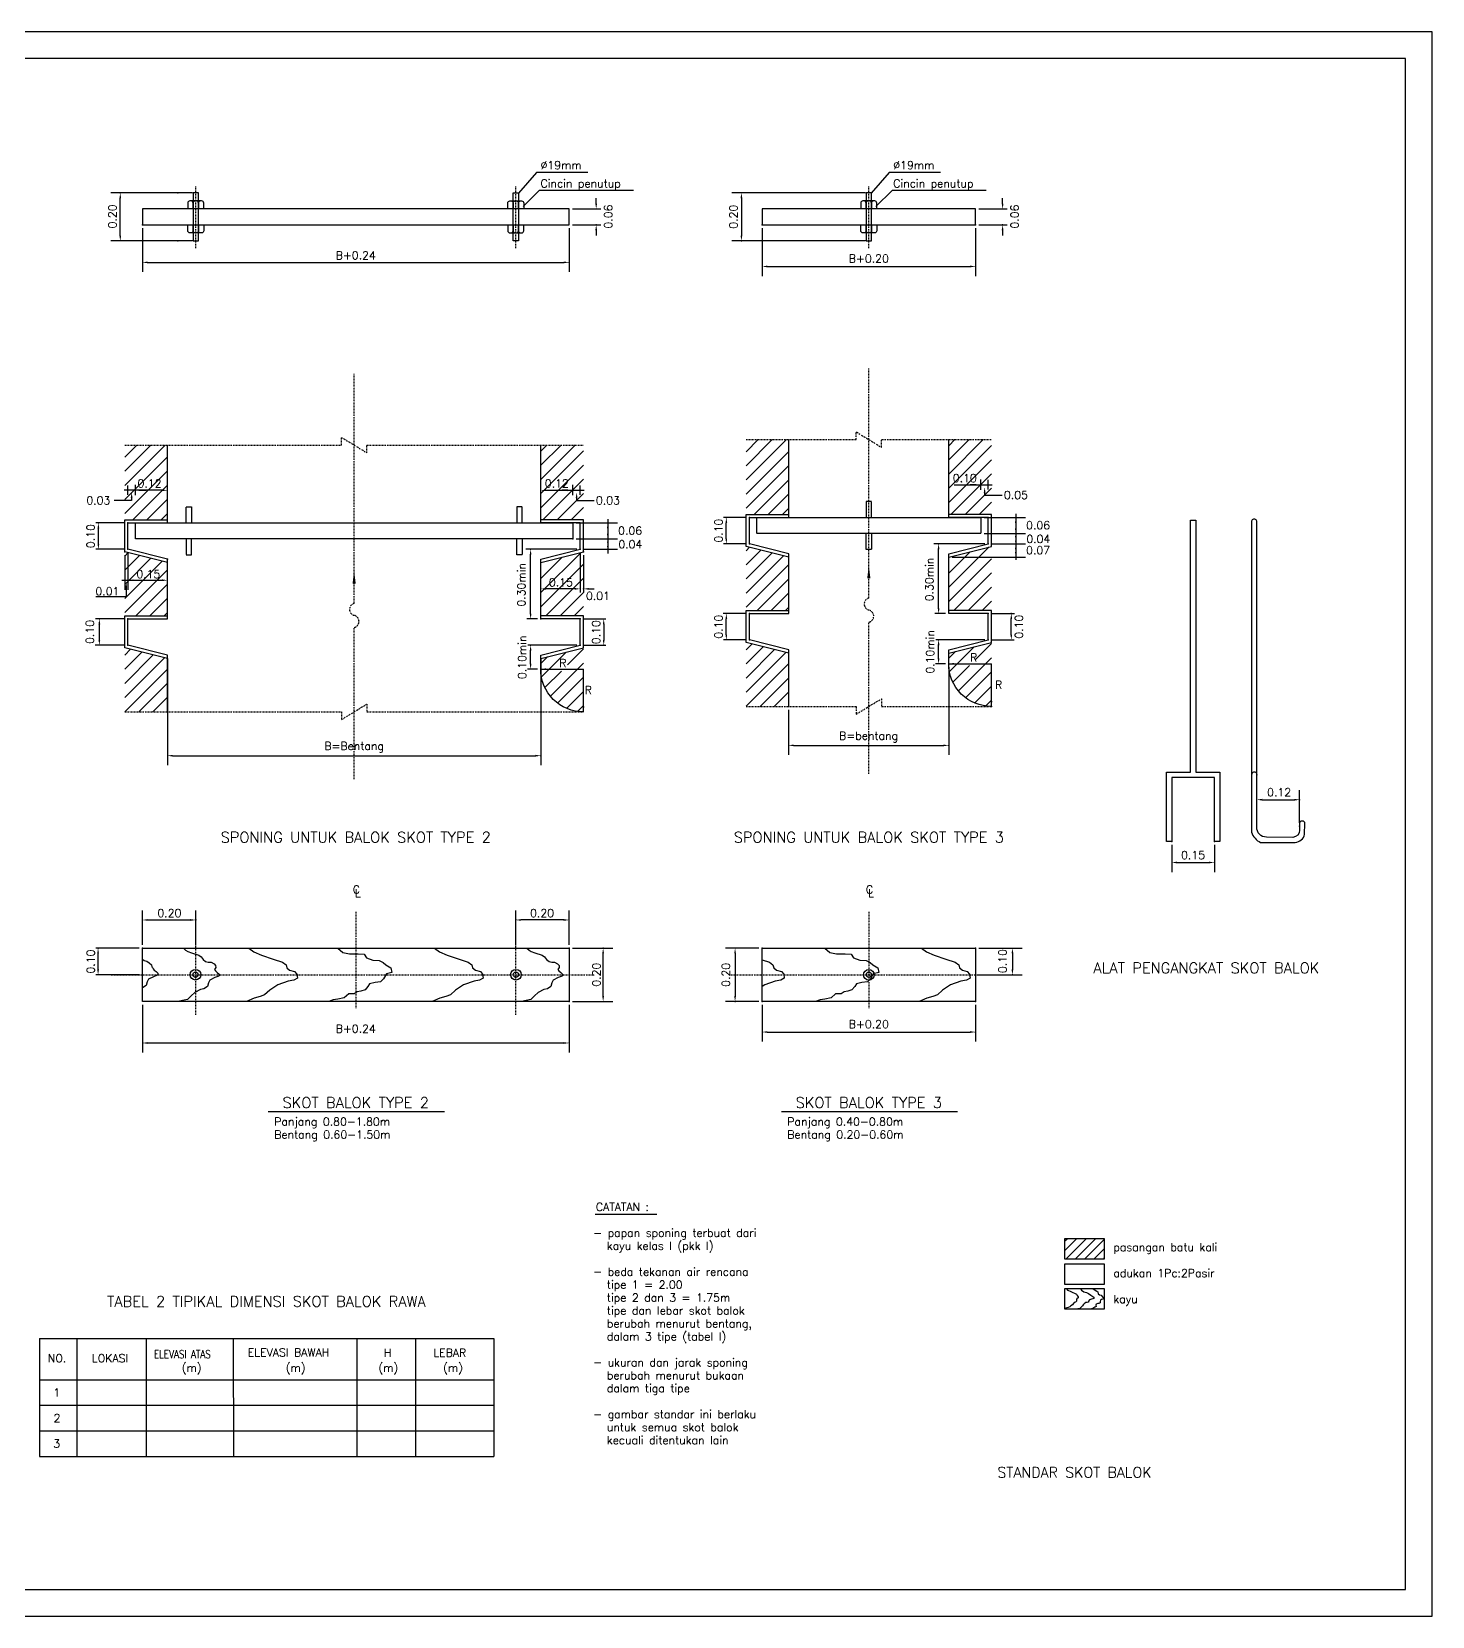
# Model space of a CAD drawing. Header units: metres. Extents: x -50 to 791, y -10 to 584.
# Drawn here: x 266 to 791, y -10 to 584 of the extents above; entities that cross this region are included whole.
import ezdxf
from ezdxf.enums import TextEntityAlignment as Align

# ---------------------------------------------------------------- set-up
doc = ezdxf.new("R2010")
doc.units = ezdxf.units.M
doc.header["$MEASUREMENT"] = 0
doc.linetypes.add('DASHDOT', pattern=[1, 0.5, -0.25, 0, -0.25])
doc.linetypes.add('HIDDEN', pattern=[0.375, 0.25, -0.125])
doc.layers.get('DEFPOINTS').update_dxf_attribs({"linetype": 'CONTINUOUS'})
for name, color, linetype in [('AS', 4, 'DASHDOT'), ('BALOK', 4, 'CONTINUOUS'), ('DIM', 2, 'CONTINUOUS'), ('HATCH', 1, 'CONTINUOUS'), ('KOP', 8, 'CONTINUOUS')]:
    doc.layers.add(name, color=color, linetype=linetype)
doc.styles.add('ROMAND', font='ROMAND.shx', dxfattribs={"height": 2})
doc.styles.add('ROMANS', font='ROMANS.shx', dxfattribs={"height": 1.5})
doc.styles.get("Standard").update_dxf_attribs({"font": 'Simplex.shx'})

msp = doc.modelspace()

# ---------------------------------------------------------------- linework, layer by layer
at = {"layer": 'AS'}
for p, q in [((327.31, 502.82), (327.31, 526.12)), ((447.31, 502.82), (447.31, 526.12)), ((579.7, 502.82), (579.7, 526.12)), ((387.31, 254.06), (387.31, 217.8)), ((579.7, 254.06), (579.7, 217.8)), ((327.31, 215.44), (327.31, 245.53)), ((447.31, 215.44), (447.31, 245.53)), ((295.56, 230.48), (476.6, 230.48)), ((527.95, 230.48), (628.99, 230.48))]:
    msp.add_line(p, q, dxfattribs=at)
for points in [[(579.7, 305.85), (579.7, 362.65, 0.799708), (579.7, 367.24, -0.788633), (579.7, 371.67), (579.7, 457.71)], [(386.71, 303.84), (386.71, 360.64, 0.799708), (386.71, 365.22, -0.788633), (386.71, 369.65), (386.71, 455.69)]]:
    msp.add_lwpolyline(points, format="xyb", dxfattribs=at)
for points in [[(533.7, 431.07), (574.97, 431.07), (574.97, 433.96), (584.43, 428.18), (584.43, 428.18), (584.43, 431.07), (625.7, 431.07)], [(300.71, 429.05), (381.98, 429.05), (381.98, 431.94), (391.44, 426.16), (391.44, 426.16), (391.44, 429.05), (472.71, 429.05)], [(533.7, 331.07), (574.97, 331.07), (574.97, 328.18), (574.97, 328.18), (584.43, 333.96), (584.43, 331.07), (625.7, 331.07)], [(300.71, 329.05), (381.98, 329.05), (381.98, 326.16), (381.98, 326.16), (391.44, 331.94), (391.44, 329.05), (472.71, 329.05)]]:
    msp.add_lwpolyline(points, dxfattribs=at)
at = {"layer": 'AS', "linetype": 'Continuous'}
for centre, radius in [((327.23, 230.52), 2), ((447.39, 230.52), 2), ((579.7, 230.48), 2), ((327.23, 230.52), 1), ((447.39, 230.52), 1), ((579.7, 230.48), 1)]:
    msp.add_circle(centre, radius, dxfattribs=at)
at = {"layer": 'AS', "linetype": 'ByBlock'}
for points in [[(387.31, 377.07), (386.11, 377.07), (386.71, 382.03)], [(580.3, 379.09), (579.1, 379.09), (579.7, 384.05)]]:
    msp.add_solid(points, dxfattribs=at)
at = {"layer": 'BALOK'}
for points in [[(328.31, 523.56), (326.31, 523.56), (326.31, 505.56), (328.31, 505.56), (328.31, 523.56)], [(446.31, 523.56), (448.31, 523.56), (448.31, 505.56), (446.31, 505.56), (446.31, 523.56)], [(580.7, 523.56), (578.7, 523.56), (578.7, 505.56), (580.7, 505.56), (580.7, 523.56)], [(316.71, 329.05), (316.71, 349.05), (300.71, 353.05), (300.71, 365.05), (316.71, 365.05), (316.71, 385.05), (300.71, 389.05), (300.71, 401.05), (316.71, 401.05), (316.71, 429.05)], [(549.7, 331.07), (549.7, 351.07), (533.7, 355.07), (533.7, 367.07), (549.7, 367.07), (549.7, 387.07), (533.7, 391.07), (533.7, 403.07), (549.7, 403.07), (549.7, 431.07)], [(316.71, 385.05), (316.71, 386.29), (301.91, 389.99), (301.91, 399.85), (316.71, 399.85), (316.71, 401.05)], [(456.71, 385.05), (456.71, 386.29), (471.51, 389.99), (471.51, 399.85), (456.71, 399.85), (456.71, 401.05)], [(549.7, 387.07), (549.7, 388.31), (534.9, 392.01), (534.9, 401.87), (549.7, 401.87), (549.7, 403.07)], [(609.7, 387.07), (609.7, 388.31), (624.5, 392.01), (624.5, 401.87), (609.7, 401.87), (609.7, 403.07)], [(691.3, 280.39), (691.3, 306.39), (700.3, 306.39), (700.3, 400.86), (702.3, 400.86), (702.3, 306.39), (711.3, 306.39), (711.3, 280.39), (709.3, 280.39), (709.3, 304.39), (693.3, 304.39), (693.3, 280.39), (691.3, 280.39)], [(316.71, 349.05), (316.71, 350.29), (301.91, 353.99), (301.91, 363.85), (316.71, 363.85), (316.71, 365.05)], [(456.71, 349.05), (456.71, 350.29), (471.51, 353.99), (471.51, 363.85), (456.71, 363.85), (456.71, 365.05)], [(549.7, 351.07), (549.7, 352.31), (534.9, 356.01), (534.9, 365.87), (549.7, 365.87), (549.7, 367.07)], [(609.7, 351.07), (609.7, 352.31), (624.5, 356.01), (624.5, 365.87), (609.7, 365.87), (609.7, 367.07)], [(307.31, 240.48), (467.31, 240.48), (467.31, 220.48), (307.31, 220.48), (307.31, 240.48)], [(539.7, 240.48), (619.7, 240.48), (619.7, 220.48), (539.7, 220.48), (539.7, 240.48)]]:
    msp.add_lwpolyline(points, dxfattribs=at)
for points in [[(307.31, 511.56), (467.31, 511.56), (467.31, 517.56), (307.31, 517.56)], [(539.7, 511.56), (619.7, 511.56), (619.7, 517.56), (539.7, 517.56)]]:
    msp.add_lwpolyline(points, close=True, dxfattribs=at)
for points in [[(330.31, 517.56), (330.31, 519.76, 0.414214), (329.51, 520.56), (325.11, 520.56, 0.414214), (324.31, 519.76), (324.31, 517.56)], [(326.31, 517.56), (326.31, 519.76, 0.414214), (325.51, 520.56), (325.11, 520.56, 0.414214), (324.31, 519.76), (324.31, 517.56)], [(328.31, 517.56), (328.31, 519.76, 0.414214), (327.51, 520.56), (327.11, 520.56, 0.414214), (326.31, 519.76), (326.31, 517.56)], [(330.31, 517.56), (330.31, 519.76, 0.414214), (329.51, 520.56), (329.11, 520.56, 0.414214), (328.31, 519.76), (328.31, 517.56)], [(444.31, 517.56), (444.31, 519.76, -0.414214), (445.11, 520.56), (445.51, 520.56, -0.414214), (446.31, 519.76), (446.31, 517.56)], [(444.31, 517.56), (444.31, 519.76, -0.414214), (445.11, 520.56), (449.51, 520.56, -0.414214), (450.31, 519.76), (450.31, 517.56)], [(446.31, 517.56), (446.31, 519.76, -0.414214), (447.11, 520.56), (447.51, 520.56, -0.414214), (448.31, 519.76), (448.31, 517.56)], [(448.31, 517.56), (448.31, 519.76, -0.414214), (449.11, 520.56), (449.51, 520.56, -0.414214), (450.31, 519.76), (450.31, 517.56)], [(582.7, 517.56), (582.7, 519.76, 0.414214), (581.9, 520.56), (577.5, 520.56, 0.414214), (576.7, 519.76), (576.7, 517.56)], [(578.7, 517.56), (578.7, 519.76, 0.414214), (577.9, 520.56), (577.5, 520.56, 0.414214), (576.7, 519.76), (576.7, 517.56)], [(580.7, 517.56), (580.7, 519.76, 0.414214), (579.9, 520.56), (579.5, 520.56, 0.414214), (578.7, 519.76), (578.7, 517.56)], [(582.7, 517.56), (582.7, 519.76, 0.414214), (581.9, 520.56), (581.5, 520.56, 0.414214), (580.7, 519.76), (580.7, 517.56)], [(326.31, 511.56), (326.31, 509.36, -0.414214), (325.51, 508.56), (325.11, 508.56, -0.414214), (324.31, 509.36), (324.31, 511.56)], [(330.31, 511.56), (330.31, 509.36, -0.414214), (329.51, 508.56), (325.11, 508.56, -0.414214), (324.31, 509.36), (324.31, 511.56)], [(328.31, 511.56), (328.31, 509.36, -0.414214), (327.51, 508.56), (327.11, 508.56, -0.414214), (326.31, 509.36), (326.31, 511.56)], [(330.31, 511.56), (330.31, 509.36, -0.414214), (329.51, 508.56), (329.11, 508.56, -0.414214), (328.31, 509.36), (328.31, 511.56)], [(444.31, 511.56), (444.31, 509.36, 0.414214), (445.11, 508.56), (445.51, 508.56, 0.414214), (446.31, 509.36), (446.31, 511.56)], [(444.31, 511.56), (444.31, 509.36, 0.414214), (445.11, 508.56), (449.51, 508.56, 0.414214), (450.31, 509.36), (450.31, 511.56)], [(446.31, 511.56), (446.31, 509.36, 0.414214), (447.11, 508.56), (447.51, 508.56, 0.414214), (448.31, 509.36), (448.31, 511.56)], [(448.31, 511.56), (448.31, 509.36, 0.414214), (449.11, 508.56), (449.51, 508.56, 0.414214), (450.31, 509.36), (450.31, 511.56)], [(582.7, 511.56), (582.7, 509.36, -0.414214), (581.9, 508.56), (577.5, 508.56, -0.414214), (576.7, 509.36), (576.7, 511.56)], [(578.7, 511.56), (578.7, 509.36, -0.414214), (577.9, 508.56), (577.5, 508.56, -0.414214), (576.7, 509.36), (576.7, 511.56)], [(580.7, 511.56), (580.7, 509.36, -0.414214), (579.9, 508.56), (579.5, 508.56, -0.414214), (578.7, 509.36), (578.7, 511.56)], [(582.7, 511.56), (582.7, 509.36, -0.414214), (581.9, 508.56), (581.5, 508.56, -0.414214), (580.7, 509.36), (580.7, 511.56)], [(472.71, 329.05, -0.418279), (456.71, 345.05), (456.71, 349.05), (472.71, 353.05), (472.71, 365.05), (456.71, 365.05), (456.71, 385.05), (472.71, 389.05), (472.71, 401.05), (456.71, 401.05), (456.71, 429.05)], [(625.7, 331.07, -0.418279), (609.7, 347.07), (609.7, 351.07), (625.7, 355.07), (625.7, 367.07), (609.7, 367.07), (609.7, 387.07), (625.7, 391.07), (625.7, 403.07), (609.7, 403.07), (609.7, 431.07)], [(723.19, 400.18), (723.23, 283.91, 0.215731), (726.62, 280.08), (739.62, 280.1, 0.323319), (743.12, 283.1), (743.23, 287.28, 0.414214), (742.43, 288.08), (742.03, 288.08, 0.414214), (741.23, 287.28), (741.25, 284.73, -0.383046), (738.73, 281.96), (728.81, 282.08, -0.454897), (725.23, 285.86), (725.23, 400.22, 1.097709), (723.19, 400.18), (723.19, 400.18)]]:
    msp.add_lwpolyline(points, format="xyb", dxfattribs=at)
at = {"layer": 'BALOK', "linetype": 'HIDDEN'}
for points in [[(323.71, 399.85), (323.71, 405.85), (325.71, 405.85), (325.71, 399.85)], [(449.71, 399.85), (449.71, 405.85), (447.71, 405.85), (447.71, 399.85)], [(580.7, 401.87), (580.7, 407.87), (578.7, 407.87), (578.7, 401.87)], [(323.71, 393.85), (323.71, 387.85), (325.71, 387.85), (325.71, 393.85)], [(449.71, 393.85), (449.71, 387.85), (447.71, 387.85), (447.71, 393.85)], [(580.7, 395.87), (580.7, 389.87), (578.7, 389.87), (578.7, 395.87)]]:
    msp.add_lwpolyline(points, dxfattribs=at)
for points in [[(468.71, 399.85), (468.71, 399.85), (468.71, 393.85), (304.71, 393.85), (304.71, 393.85), (304.71, 399.85)], [(621.7, 401.87), (621.7, 401.87), (621.7, 395.87), (537.7, 395.87), (537.7, 395.87), (537.7, 401.87)]]:
    msp.add_lwpolyline(points, close=True, dxfattribs=at)
at = {"layer": 'BALOK'}
msp.add_arc((724.25, 305.41), 1.03, 344.55919, 194.24611, dxfattribs=at)
at = {"layer": 'DEFPOINTS', "color": 0, "linetype": 'ByBlock'}
for p in [(468.71, 399.85), (468.71, 399.85), (471.51, 399.85), (316.71, 350.29), (456.71, 350.29), (307.31, 220.48), (467.31, 220.48)]:
    msp.add_point(p, dxfattribs=at)
at = {"layer": 'DIM', "linetype": 'ByBlock'}
for p, q in [((326.06, 523.56), (295.42, 523.56)), ((578.45, 523.56), (528.33, 523.56)), ((299.02, 507.56), (299.02, 521.56)), ((468.56, 517.56), (479.18, 517.56)), ((477.48, 519.56), (477.48, 521.56)), ((531.93, 521.56), (531.93, 507.56)), ((620.95, 517.56), (631.57, 517.56)), ((629.87, 519.56), (629.87, 521.56)), ((468.56, 511.56), (479.18, 511.56)), ((620.95, 511.56), (631.57, 511.56)), ((326.06, 505.56), (295.42, 505.56)), ((307.31, 510.31), (307.31, 493.93)), ((467.31, 510.31), (467.31, 493.93)), ((477.48, 509.56), (477.48, 507.56)), ((578.45, 505.56), (528.33, 505.56)), ((539.7, 510.31), (539.7, 492.4)), ((619.7, 510.31), (619.7, 492.4)), ((629.87, 509.56), (629.87, 507.56)), ((309.31, 497.53), (465.31, 497.53)), ((541.7, 496), (617.7, 496)), ((621.7, 412.25), (621.7, 416.1)), ((624.5, 412.4), (624.5, 415.96)), ((314.71, 412.09), (300.51, 412.09)), ((301.91, 410.38), (301.91, 413.95)), ((304.71, 410.24), (304.71, 414.09)), ((306.71, 412.09), (308.71, 412.09)), ((458.71, 412.09), (472.91, 412.09)), ((466.71, 412.09), (464.71, 412.09)), ((468.71, 410.24), (468.71, 414.09)), ((471.51, 410.38), (471.51, 413.95)), ((611.7, 414.11), (625.9, 414.11)), ((619.7, 414.11), (617.7, 414.11)), ((300.66, 399.85), (289.84, 399.85)), ((469.96, 399.85), (485.43, 399.85)), ((481.83, 401.24), (481.83, 388.4)), ((533.65, 401.87), (525.21, 401.87)), ((526.27, 394.01), (526.27, 399.87)), ((622.95, 401.87), (638.41, 401.87)), ((634.81, 403.26), (634.81, 385.97)), ((290.81, 391.99), (290.81, 397.85)), ((469.96, 393.85), (485.43, 393.85)), ((469.96, 393.85), (485.43, 393.85)), ((622.95, 395.87), (638.41, 395.87)), ((622.95, 395.87), (638.41, 395.87)), ((300.66, 389.99), (289.84, 389.99)), ((300.71, 387.8), (300.71, 374.77)), ((301.91, 388.74), (301.91, 374.77)), ((470.26, 389.99), (451.1, 389.99)), ((452.88, 365.85), (452.88, 387.99)), ((471.51, 388.74), (471.51, 373.79)), ((472.71, 387.8), (472.71, 373.79)), ((472.76, 389.99), (485.43, 389.99)), ((533.65, 392.01), (525.21, 392.01)), ((623.25, 392.01), (604.09, 392.01)), ((605.87, 367.87), (605.87, 390.01)), ((610.95, 387.07), (638.41, 387.07)), ((625.75, 392.01), (638.41, 392.01)), ((299.64, 378.37), (314.71, 378.37)), ((469.51, 375.14), (458.71, 375.14)), ((469.51, 375.14), (467.51, 375.14)), ((474.71, 375.14), (476.71, 375.14)), ((300.66, 363.85), (289.79, 363.85)), ((455.46, 363.85), (451.47, 363.85)), ((472.76, 363.85), (481.11, 363.85)), ((533.65, 365.87), (525.06, 365.87)), ((526.27, 358.01), (526.27, 363.87)), ((608.45, 365.87), (604.46, 365.87)), ((625.75, 365.87), (634.34, 365.87)), ((633.13, 358.01), (633.13, 363.87)), ((291.18, 355.99), (291.18, 361.85)), ((480.31, 361.85), (480.31, 355.99)), ((300.66, 353.99), (289.59, 353.99)), ((470.26, 353.99), (451.85, 353.99)), ((452.88, 347.05), (452.88, 351.99)), ((472.76, 353.99), (481.11, 353.99)), ((533.65, 356.01), (525.21, 356.01)), ((623.25, 356.01), (604.84, 356.01)), ((605.87, 349.07), (605.87, 354.01)), ((625.75, 356.01), (634.19, 356.01)), ((455.46, 345.05), (451.66, 345.05)), ((608.45, 347.07), (604.65, 347.07)), ((609.7, 345.82), (609.7, 312.87)), ((549.57, 329.82), (549.57, 312.87)), ((551.57, 316.47), (607.7, 316.47)), ((741.24, 287.49), (741.24, 299.71)), ((727.23, 296.11), (739.24, 296.11)), ((693.3, 279.14), (693.3, 268.97)), ((709.3, 279.14), (709.3, 268.97)), ((695.3, 272.57), (707.3, 272.57)), ((307.31, 241.73), (307.31, 254.62)), ((309.31, 251.02), (325.31, 251.02)), ((327.31, 241.73), (327.31, 254.62)), ((447.31, 241.73), (447.31, 254.62)), ((465.31, 251.02), (449.31, 251.02)), ((467.31, 241.73), (467.31, 254.62)), ((306.06, 240.48), (289.86, 240.48)), ((290.69, 232.48), (290.69, 238.48)), ((468.56, 240.48), (483.68, 240.48)), ((480.08, 222.48), (480.08, 238.48)), ((538.45, 240.48), (525.96, 240.48)), ((529.56, 238.48), (529.56, 222.48)), ((620.95, 240.48), (637.15, 240.48)), ((633.55, 238.48), (633.55, 232.48)), ((306.06, 230.48), (289.86, 230.48)), ((620.95, 230.48), (637.15, 230.48)), ((468.56, 220.48), (483.68, 220.48)), ((538.45, 220.48), (525.96, 220.48)), ((539.7, 219.23), (539.7, 205.42)), ((619.7, 219.23), (619.7, 205.42)), ((541.7, 209.02), (617.7, 209.02))]:
    msp.add_line(p, q, dxfattribs=at)
at = {"layer": 'DIM'}
for p, q in [((316.71, 349.04), (316.71, 309)), ((456.71, 349.04), (456.71, 309)), ((456.71, 345.05), (472.71, 345.05)), ((472.71, 329.05), (472.71, 345.05)), ((609.7, 347.07), (625.7, 347.07)), ((625.7, 331.07), (625.7, 347.07)), ((549.57, 331.07), (549.7, 331.2)), ((318.71, 312.6), (454.71, 312.6)), ((307.31, 219.23), (307.31, 201.31)), ((467.31, 219.23), (467.31, 201.31)), ((309.31, 204.91), (465.31, 204.91)), ((653.1, 127.04), (657.61, 131.55)), ((653.1, 130.57), (654.08, 131.55)), ((653.65, 124.05), (661.15, 131.55)), ((657.18, 124.05), (664.68, 131.55)), ((660.72, 124.05), (668.1, 131.43)), ((664.25, 124.05), (668.1, 127.9)), ((667.79, 124.05), (668.1, 124.36))]:
    msp.add_line(p, q, dxfattribs=at)
at = {"layer": 'DIM', "color": 5}
for p, q in [((354.52, 179.22), (420.6, 179.22)), ((546.91, 179.22), (612.98, 179.22))]:
    msp.add_line(p, q, dxfattribs=at)
at = {"layer": 'DIM', "color": 3}
for p, q in [((477.08, 140.8), (500.21, 140.8)), ((268.69, 94.1), (439.15, 94.1)), ((268.69, 94.1), (268.69, 49.91)), ((282.69, 94.1), (282.69, 49.91)), ((308.69, 94.1), (308.69, 49.91)), ((341.38, 94.1), (341.53, 49.81)), ((387.72, 94.1), (387.72, 49.95)), ((409.77, 94.1), (409.77, 49.91)), ((439.15, 94.1), (439.15, 49.91)), ((268.69, 78.68), (439.15, 78.68)), ((268.69, 69.09), (439.15, 69.09)), ((268.69, 59.5), (439.15, 59.5)), ((268.69, 49.91), (439.15, 49.91))]:
    msp.add_line(p, q, dxfattribs=at)
at = {"layer": 'DIM'}
for points in [[(474.36, 531.17), (455.05, 531.17), (448.38, 523.42)], [(606.62, 531.17), (587.31, 531.17), (580.64, 523.42)], [(491.5, 524.5), (456.14, 524.5), (450.09, 518.45)], [(623.76, 524.5), (588.4, 524.5), (582.35, 518.45)], [(623.13, 411.26), (623.13, 410.25), (629.69, 410.25)], [(303.28, 409.24), (303.28, 408.24), (296.72, 408.24)], [(470.14, 409.24), (470.14, 408.24), (476.7, 408.24)], [(301.28, 375.57), (301.28, 372.21), (289.83, 372.21)], [(653.79, 112.7), (654.19, 112.31), (654.59, 112.09), (655.24, 111.87), (656.16, 111.33), (656.85, 111.07), (657.58, 110.78), (657.87, 110.23), (658.16, 109.72), (658.16, 109.32), (657.69, 109.03), (657.62, 108.63), (657.54, 108.08), (657.18, 107.75), (656.67, 107.57), (656.34, 107.14), (656.08, 106.77), (655.5, 106.33), (655.1, 106.04), (654.41, 105.79), (653.9, 105.68), (653.68, 105.5), (653.35, 105.2)], [(659.07, 112.7), (659.51, 112.24), (660.31, 111.65), (661.3, 111.43), (662.14, 111.03), (662.9, 110.41), (664.03, 109.69), (664.03, 109.18), (662.83, 108.7), (662.39, 108.63), (662.1, 108.19), (662.06, 107.72), (661.52, 107.57), (661.12, 107.57), (660.42, 107.14), (660.02, 106.77), (659.8, 106.37), (659.22, 105.79), (658.82, 105.39), (658.09, 105.2)], [(663.85, 112.7), (665.24, 111.91), (665.57, 111.62), (665.71, 110.89), (666.18, 110.56), (666.77, 110.34), (667.24, 109.9), (667.61, 109.36), (667.53, 108.92), (666.91, 108.7), (666.59, 108.48), (666.4, 107.97), (666.4, 107.46), (665.93, 107.28), (665.57, 107.28), (664.98, 107.06), (664.87, 106.59), (664.91, 106.19), (664.4, 105.93), (664.03, 105.64), (663.74, 105.42), (663.16, 105.2)]]:
    msp.add_lwpolyline(points, dxfattribs=at)
at = {"layer": 'DIM', "color": 5}
for points in [[(653.1, 124.05), (668.1, 124.05), (668.1, 131.55), (653.1, 131.55)], [(653.1, 114.47), (668.1, 114.47), (668.1, 121.97), (653.1, 121.97)], [(653.1, 105.2), (668.1, 105.2), (668.1, 112.7), (653.1, 112.7)]]:
    msp.add_lwpolyline(points, close=True, dxfattribs=at)
at = {"layer": 'DIM', "linetype": 'ByBlock'}
for p in [(299.02, 523.56), (320.6, 523.56), (579.7, 523.56), (307.31, 511.56), (477.48, 511.56), (539.7, 511.56), (619.7, 511.56), (629.87, 511.56), (320.6, 505.56), (531.93, 505.56), (579.7, 505.56), (467.31, 497.53), (619.7, 496), (301.91, 412.09), (304.71, 412.09), (468.71, 412.09), (471.51, 412.09), (621.7, 414.11), (624.5, 414.11), (290.81, 399.85), (301.91, 399.85), (468.71, 399.85), (481.83, 399.85), (526.27, 401.87), (534.9, 401.87), (621.7, 401.87), (621.7, 401.87), (624.5, 401.87), (634.81, 401.87), (468.71, 393.85), (468.71, 393.85), (481.83, 393.85), (300.71, 389.05), (301.91, 389.99), (301.91, 389.99), (301.91, 389.99), (316.71, 386.29), (452.88, 389.99), (471.51, 389.99), (471.51, 389.99), (471.51, 389.99), (471.51, 389.99), (472.71, 389.05), (534.9, 392.01), (605.87, 392.01), (609.7, 387.07), (624.5, 392.01), (634.81, 392.01), (300.71, 378.37), (472.71, 375.14), (291.18, 363.85), (301.91, 363.85), (456.71, 363.85), (471.51, 363.85), (526.27, 365.87), (534.9, 365.87), (624.5, 365.87), (633.13, 365.87), (301.91, 353.99), (452.88, 353.99), (471.51, 353.99), (471.51, 353.99), (480.31, 353.99), (534.9, 356.01), (605.87, 356.01), (624.5, 356.01), (456.71, 345.05), (609.7, 347.07), (609.7, 347.07), (549.57, 331.07), (625.7, 331.07), (609.7, 316.47), (741.24, 296.11), (741.24, 286.24), (693.3, 280.39), (709.3, 280.39), (709.3, 272.57), (327.31, 251.02), (447.31, 251.02), (290.69, 240.48), (307.31, 240.48), (327.31, 240.48), (447.31, 240.48), (467.31, 240.48), (467.31, 240.48), (480.08, 240.48), (539.7, 240.48), (619.7, 240.48), (307.31, 230.48), (619.7, 230.48), (633.55, 230.48), (467.31, 220.48), (529.56, 220.48), (539.7, 220.48), (539.7, 220.48), (619.7, 220.48), (619.7, 209.02)]:
    msp.add_point(p, dxfattribs=at)
at = {"layer": 'DIM'}
for p in [(456.71, 312.6), (467.31, 204.91)]:
    msp.add_point(p, dxfattribs=at)
at = {"layer": 'DIM', "linetype": 'ByBlock'}
for points in [[(298.68, 521.56), (299.35, 521.56), (299.02, 523.56)], [(531.6, 521.56), (532.26, 521.56), (531.93, 523.56)], [(477.14, 519.56), (477.81, 519.56), (477.48, 517.56)], [(629.53, 519.56), (630.2, 519.56), (629.87, 517.56)], [(477.14, 509.56), (477.81, 509.56), (477.48, 511.56)], [(629.53, 509.56), (630.2, 509.56), (629.87, 511.56)], [(298.68, 507.56), (299.35, 507.56), (299.02, 505.56)], [(531.6, 507.56), (532.26, 507.56), (531.93, 505.56)], [(309.31, 497.86), (309.31, 497.19), (307.31, 497.53)], [(465.31, 497.86), (465.31, 497.19), (467.31, 497.53)], [(541.7, 496.33), (541.7, 495.66), (539.7, 496)], [(617.7, 496.33), (617.7, 495.66), (619.7, 496)], [(302.95, 409.24), (303.62, 409.24), (303.28, 411.24)], [(306.71, 412.42), (306.71, 411.76), (304.71, 412.09)], [(306.71, 412.42), (306.71, 411.76), (304.71, 412.09)], [(314.71, 412.42), (314.71, 411.76), (316.71, 412.09)], [(458.71, 412.42), (458.71, 411.76), (456.71, 412.09)], [(466.71, 412.42), (466.71, 411.76), (468.71, 412.09)], [(466.71, 412.42), (466.71, 411.76), (468.71, 412.09)], [(470.47, 409.24), (469.8, 409.24), (470.14, 411.24)], [(619.7, 414.44), (619.7, 413.77), (621.7, 414.11)], [(619.7, 414.44), (619.7, 413.77), (621.7, 414.11)], [(623.46, 411.26), (622.79, 411.26), (623.13, 413.26)], [(290.47, 397.85), (291.14, 397.85), (290.81, 399.85)], [(481.49, 397.85), (482.16, 397.85), (481.83, 399.85)], [(525.94, 399.87), (526.6, 399.87), (526.27, 401.87)], [(634.48, 399.87), (635.15, 399.87), (634.81, 401.87)], [(481.49, 395.85), (482.16, 395.85), (481.83, 393.85)], [(481.49, 392.46), (482.16, 392.46), (481.83, 393.85)], [(525.94, 394.01), (526.6, 394.01), (526.27, 392.01)], [(634.48, 397.87), (635.15, 397.87), (634.81, 395.87)], [(634.48, 394.48), (635.15, 394.48), (634.81, 395.87)], [(634.48, 393.21), (635.15, 393.21), (634.81, 392.01)], [(290.47, 391.99), (291.14, 391.99), (290.81, 389.99)], [(452.55, 387.99), (453.21, 387.99), (452.88, 389.99)], [(481.49, 391.2), (482.16, 391.2), (481.83, 389.99)], [(605.53, 390.01), (606.2, 390.01), (605.87, 392.01)], [(634.48, 389.02), (635.15, 389.02), (634.81, 387.02)], [(634.49, 390.01), (635.16, 390.01), (634.82, 392.01)], [(300.95, 375.57), (301.61, 375.57), (301.28, 377.57)], [(303.91, 378.7), (303.91, 378.03), (301.91, 378.37)], [(314.71, 378.7), (314.71, 378.03), (316.71, 378.37)], [(458.71, 375.48), (458.71, 374.81), (456.71, 375.14)], [(469.51, 375.48), (469.51, 374.81), (471.51, 375.14)], [(469.51, 375.48), (469.51, 374.81), (471.51, 375.14)], [(474.71, 375.48), (474.71, 374.81), (472.71, 375.14)], [(290.84, 361.85), (291.51, 361.85), (291.18, 363.85)], [(452.55, 365.85), (453.21, 365.85), (452.88, 363.85)], [(479.97, 361.85), (480.64, 361.85), (480.31, 363.85)], [(525.94, 363.87), (526.6, 363.87), (526.27, 365.87)], [(605.53, 367.87), (606.2, 367.87), (605.87, 365.87)], [(633.46, 363.87), (632.79, 363.87), (633.13, 365.87)], [(525.94, 358.01), (526.6, 358.01), (526.27, 356.01)], [(633.46, 358.01), (632.79, 358.01), (633.13, 356.01)], [(290.84, 355.99), (291.51, 355.99), (291.18, 353.99)], [(452.55, 351.99), (453.21, 351.99), (452.88, 353.99)], [(479.97, 355.99), (480.64, 355.99), (480.31, 353.99)], [(605.53, 354.01), (606.2, 354.01), (605.87, 356.01)], [(452.55, 347.05), (453.21, 347.05), (452.88, 345.05)], [(458.71, 345.39), (458.71, 344.72), (456.71, 345.05)], [(605.53, 349.07), (606.2, 349.07), (605.87, 347.07)], [(611.7, 346.74), (611.7, 347.4), (609.7, 347.07)], [(626.03, 333.07), (625.37, 333.07), (625.7, 331.07)], [(472.38, 331.05), (473.04, 331.05), (472.71, 329.05)], [(551.57, 316.8), (551.57, 316.14), (549.57, 316.47)], [(607.7, 316.8), (607.7, 316.14), (609.7, 316.47)], [(727.23, 296.44), (727.23, 295.77), (725.23, 296.11)], [(739.24, 296.44), (739.24, 295.77), (741.24, 296.11)], [(695.3, 272.9), (695.3, 272.23), (693.3, 272.57)], [(707.3, 272.9), (707.3, 272.23), (709.3, 272.57)], [(309.31, 251.36), (309.31, 250.69), (307.31, 251.02)], [(325.31, 251.36), (325.31, 250.69), (327.31, 251.02)], [(449.31, 251.36), (449.31, 250.69), (447.31, 251.02)], [(465.31, 251.36), (465.31, 250.69), (467.31, 251.02)], [(290.36, 238.48), (291.03, 238.48), (290.69, 240.48)], [(479.75, 238.48), (480.41, 238.48), (480.08, 240.48)], [(529.23, 238.48), (529.89, 238.48), (529.56, 240.48)], [(633.22, 238.48), (633.89, 238.48), (633.55, 240.48)], [(290.36, 232.48), (291.03, 232.48), (290.69, 230.48)], [(633.22, 232.48), (633.89, 232.48), (633.55, 230.48)], [(479.75, 222.48), (480.41, 222.48), (480.08, 220.48)], [(529.23, 222.48), (529.89, 222.48), (529.56, 220.48)], [(541.7, 209.35), (541.7, 208.68), (539.7, 209.02)], [(617.7, 209.35), (617.7, 208.68), (619.7, 209.02)]]:
    msp.add_solid(points, dxfattribs=at)
at = {"layer": 'DIM'}
for points in [[(318.71, 312.93), (318.71, 312.27), (316.71, 312.6)], [(454.71, 312.93), (454.71, 312.27), (456.71, 312.6)], [(309.31, 205.24), (309.31, 204.57), (307.31, 204.91)], [(465.31, 205.24), (465.31, 204.57), (467.31, 204.91)]]:
    msp.add_solid(points, dxfattribs=at)
at = {"layer": 'HATCH'}
for p, q in [((300.71, 413.95), (315.82, 429.05)), ((300.71, 419.25), (310.51, 429.05)), ((300.71, 424.55), (305.21, 429.05)), ((456.71, 426.76), (459.01, 429.05)), ((456.71, 421.45), (464.31, 429.05)), ((456.71, 416.15), (469.61, 429.05)), ((533.7, 426.57), (538.2, 431.07)), ((533.7, 421.27), (543.5, 431.07)), ((533.7, 415.96), (548.81, 431.07)), ((609.7, 428.77), (611.99, 431.07)), ((609.7, 423.47), (617.3, 431.07)), ((609.7, 418.17), (622.6, 431.07)), ((609.7, 412.86), (625.7, 428.86)), ((300.71, 408.64), (316.71, 424.64)), ((456.71, 410.85), (472.71, 426.85)), ((533.7, 410.66), (549.7, 426.66)), ((609.7, 407.56), (625.7, 423.56)), ((300.71, 403.34), (316.71, 419.34)), ((456.71, 405.54), (472.71, 421.54)), ((457.52, 401.05), (472.71, 416.24)), ((533.7, 405.36), (549.7, 421.36)), ((536.72, 403.07), (549.7, 416.05)), ((610.51, 403.07), (625.7, 418.26)), ((303.73, 401.05), (316.71, 414.04)), ((462.83, 401.05), (472.71, 410.94)), ((542.02, 403.07), (549.7, 410.75)), ((615.81, 403.07), (625.7, 412.95)), ((309.03, 401.05), (316.71, 408.73)), ((468.13, 401.05), (472.71, 405.63)), ((547.32, 403.07), (549.7, 405.45)), ((621.12, 403.07), (625.7, 407.65)), ((314.33, 401.05), (316.71, 403.43)), ((300.71, 387.43), (302.01, 388.73)), ((300.71, 382.13), (306.25, 387.67)), ((300.71, 376.82), (310.49, 386.61)), ((456.71, 373.72), (471.82, 388.83)), ((456.71, 379.03), (464.74, 387.06)), ((533.7, 389.45), (535, 390.75)), ((533.7, 384.14), (539.24, 389.68)), ((533.7, 378.84), (543.48, 388.62)), ((533.7, 373.54), (547.72, 387.56)), ((609.7, 375.74), (624.8, 390.85)), ((609.7, 381.04), (617.73, 389.08)), ((609.7, 370.44), (625.7, 386.44)), ((300.71, 371.52), (314.74, 385.55)), ((300.71, 366.22), (316.71, 382.22)), ((456.71, 368.42), (472.71, 384.42)), ((533.7, 368.23), (549.7, 384.23)), ((611.63, 367.07), (625.7, 381.13)), ((304.85, 365.05), (316.71, 376.91)), ((458.65, 365.05), (472.71, 379.12)), ((537.84, 367.07), (549.7, 378.93)), ((616.94, 367.07), (625.7, 375.83)), ((310.15, 365.05), (316.71, 371.61)), ((463.95, 365.05), (472.71, 373.81)), ((469.25, 365.05), (472.71, 368.51)), ((543.14, 367.07), (549.7, 373.63)), ((548.44, 367.07), (549.7, 368.32)), ((622.24, 367.07), (625.7, 370.53)), ((315.46, 365.05), (316.71, 366.31)), ((300.71, 350.31), (302.91, 352.5)), ((300.71, 345), (307.15, 351.44)), ((456.96, 342.15), (466.24, 351.44)), ((466.74, 346.63), (472.71, 352.6)), ((533.7, 352.32), (535.9, 354.52)), ((533.7, 347.02), (540.14, 353.46)), ((533.7, 341.72), (544.38, 352.4)), ((533.7, 336.41), (548.62, 351.34)), ((609.7, 349.22), (612.16, 351.68)), ((609.95, 344.17), (619.23, 353.45)), ((619.72, 348.64), (625.7, 354.62)), ((300.71, 339.7), (311.39, 350.38)), ((300.71, 334.4), (315.64, 349.32)), ((300.71, 329.09), (316.71, 345.09)), ((456.71, 347.21), (459.17, 349.67)), ((460.3, 334.89), (472.71, 347.3)), ((533.7, 331.11), (549.7, 347.11)), ((611.23, 340.15), (617.45, 346.37)), ((613.29, 336.9), (625.7, 349.31)), ((305.97, 329.05), (316.71, 339.79)), ((458.24, 338.13), (464.46, 344.35)), ((463, 332.28), (472.71, 341.99)), ((538.96, 331.07), (549.7, 341.81)), ((615.99, 334.3), (625.7, 344.01)), ((619.34, 332.35), (625.7, 338.71)), ((311.28, 329.05), (316.71, 334.49)), ((466.35, 330.33), (472.71, 336.69)), ((544.26, 331.07), (549.7, 336.5)), ((623.5, 331.21), (625.7, 333.4)), ((316.58, 329.05), (316.71, 329.18)), ((470.51, 329.19), (472.71, 331.39))]:
    msp.add_line(p, q, dxfattribs=at)
for points in [[(322.73, 240.48), (323.51, 239.74), (324.36, 239.21), (325.67, 238.69), (328.42, 237.78), (329.33, 237.19), (330.05, 236.21), (331.03, 235.49), (332.01, 235.23), (333.12, 235.23), (334.24, 234.64), (334.76, 233.99), (334.82, 233.21), (334.37, 232.42), (334.69, 231.9), (335.41, 231.38), (336.07, 230.72), (336.07, 230.14), (335.61, 229.81), (334.43, 229.42), (332.6, 228.44), (332.08, 227.52), (331.69, 226.09), (330.38, 225.24), (329.07, 224.98), (326.98, 223.8), (325.61, 222.56), (324.23, 221.25), (322.4, 220.8), (320.7, 220.48)], [(347.2, 240.48), (349.08, 239.02), (351.97, 237.83), (356.4, 236.29), (359.8, 235.27), (361.17, 234.25), (361.51, 233.06), (362.53, 232.21), (364.4, 231.7), (365.25, 230.68), (365.42, 229.15), (364.06, 228.47), (362.02, 228.13), (358.1, 226.77), (355.04, 224.72), (353.16, 223.02), (351.46, 222.34), (349.25, 221.66), (346.35, 220.48)], [(380.58, 240.48), (382.45, 238.85), (385.01, 238.34), (388.24, 238.34), (390.46, 238.17), (391.31, 236.8), (393.69, 235.95), (396.07, 235.78), (397.61, 235.1), (398.63, 234.25), (400.5, 233.06), (400.84, 231.36), (398.8, 230.85), (397.78, 228.98), (396.59, 227.79), (394.54, 227.62), (392.5, 227.11), (391.82, 226.09), (390.8, 224.89), (389.26, 224.38), (387.9, 224.04), (386.71, 223.36), (384.67, 223.36), (382.96, 221.83), (380.58, 221.32), (378.88, 221.15), (377.17, 220.48)], [(416.85, 240.48), (418.72, 239.02), (421.62, 237.83), (426.04, 236.29), (429.45, 235.27), (430.81, 234.25), (431.15, 233.06), (432.17, 232.21), (434.05, 231.7), (434.9, 230.68), (435.07, 229.15), (433.71, 228.47), (431.66, 228.13), (427.75, 226.77), (424.68, 224.72), (422.81, 223.02), (421.11, 222.34), (418.89, 221.66), (416, 220.48)], [(451.51, 240.48), (452.29, 239.74), (453.14, 239.21), (454.45, 238.69), (457.19, 237.78), (458.11, 237.19), (458.83, 236.21), (459.81, 235.49), (460.79, 235.23), (461.9, 235.23), (463.01, 234.64), (463.54, 233.99), (463.6, 233.21), (463.14, 232.42), (463.47, 231.9), (464.19, 231.38), (464.84, 230.72), (464.84, 230.14), (464.38, 229.81), (463.21, 229.42), (461.38, 228.44), (460.85, 227.52), (460.46, 226.09), (459.16, 225.24), (457.85, 224.98), (455.76, 223.8), (454.38, 222.56), (453.01, 221.25), (451.18, 220.8), (449.48, 220.48)], [(563.17, 240.48), (565.05, 238.85), (567.6, 238.34), (570.84, 238.34), (573.05, 238.17), (573.9, 236.8), (576.28, 235.95), (578.67, 235.78), (580.2, 235.1), (581.22, 234.25), (583.1, 233.06), (583.44, 231.36), (581.39, 230.85), (580.37, 228.98), (579.18, 227.79), (577.14, 227.62), (575.09, 227.11), (574.41, 226.09), (573.39, 224.89), (571.86, 224.38), (570.5, 224.04), (569.3, 223.36), (567.26, 223.36), (565.56, 221.83), (563.17, 221.32), (561.47, 221.15), (559.77, 220.48)], [(599.44, 240.48), (601.32, 239.02), (604.21, 237.83), (608.64, 236.29), (612.04, 235.27), (613.41, 234.25), (613.75, 233.06), (614.77, 232.21), (616.64, 231.7), (617.49, 230.68), (617.66, 229.15), (616.3, 228.47), (614.26, 228.13), (610.34, 226.77), (607.28, 224.72), (605.4, 223.02), (603.7, 222.34), (601.49, 221.66), (598.59, 220.48)], [(307.31, 236.37), (308.04, 235.83), (309.02, 235.57), (309.85, 234.96), (310.78, 234.22), (310.85, 233.51), (311.11, 233.25), (311.38, 232.76), (311.7, 232.24), (312.42, 231.72), (313.08, 231.06), (313.08, 230.48), (312.62, 230.15), (311.44, 229.76), (309.61, 228.78), (309.09, 227.86), (308.7, 226.43), (307.39, 225.58), (307.31, 225.56)], [(539.7, 236.08), (542.4, 235.27), (543.76, 234.25), (544.1, 233.06), (545.12, 232.21), (547, 231.7), (547.85, 230.68), (548.02, 229.15), (546.66, 228.47), (544.61, 228.13), (540.7, 226.77), (539.7, 226.1)]]:
    msp.add_lwpolyline(points, dxfattribs=at)
at = {"layer": 'KOP', "color": 1}
msp.add_lwpolyline([(-50, -10), (791, -10), (791, 584), (-50, 584), (-50, -10)], dxfattribs=at)
at = {"layer": 'KOP', "color": 8}
msp.add_lwpolyline([(0, 0), (781, 0), (781, 574), (0, 574)], close=True, dxfattribs=at)

# ---------------------------------------------------------------- texts
at = {"layer": 'DIM', "color": 3}
for s, style, p in [('%%C19mm', 'ROMANS', (456.61, 532.47)), ('%%C19mm', 'ROMANS', (588.87, 532.47)), ('Cincin penutup', 'ROMANS', (456.61, 525.62)), ('Cincin penutup', 'ROMANS', (588.87, 525.62)), ('R', 'ROMANS', (617.68, 347.92)), ('R', 'ROMANS', (463.63, 345.82)), ('R', 'ROMANS', (473.2, 335.7)), ('R', 'ROMANS', (627.03, 337.7)), ('C', 'ROMANS', (386.21, 260.93)), ('L', 'ROMANS', (387.02, 259.61)), ('C', 'ROMANS', (578.6, 260.93)), ('L', 'ROMANS', (579.41, 259.61)), ('Panjang 0.80-1.80m', 'ROMANS', (356.73, 173.93)), ('Panjang 0.40-0.80m', 'ROMANS', (549.12, 173.93)), ('Bentang 0.60-1.50m', 'ROMANS', (356.73, 169.08)), ('Bentang 0.20-0.60m', 'ROMANS', (549.12, 169.08)), ('CATATAN :', 'ROMAND', (477.36, 141.96)), ('- papan sponing terbuat dari', 'ROMANS', (476.37, 132.25)), ('  kayu kelas I (pkk I)', 'ROMANS', (477.36, 127.39)), ('pasangan batu kali', 'ROMANS', (671.42, 126.87)), ('- beda tekanan air rencana', 'ROMANS', (476.37, 117.67)), ('adukan 1Pc:2Pasir', 'ROMANS', (671.42, 117.15)), ('  tipe 1 = 2.00', 'ROMANS', (477.36, 112.82)), ('  tipe 2 dan 3 = 1.75m', 'ROMANS', (477.36, 107.96)), ('kayu', 'ROMANS', (671.42, 107.44)), ('  tipe dan lebar skot balok', 'ROMANS', (477.36, 103.1)), ('  berubah menurut bentang,', 'ROMANS', (477.36, 98.25)), ('  dalam 3 tipe (tabel I)', 'ROMANS', (477.36, 93.39)), ('ELEVASI BAWAH', 'ROMANS', (346.82, 87.43)), ('H', 'ROMANS', (397.86, 87.31)), ('LEBAR', 'ROMANS', (416.4, 87.31)), ('NO.', 'ROMANS', (271.83, 85.25)), ('LOKASI', 'ROMANS', (288.35, 85.23)), ('(m)', 'ROMANS', (322.09, 81.7)), ('(m)', 'ROMANS', (361.05, 81.7)), ('(m)', 'ROMANS', (395.82, 81.7)), ('(m)', 'ROMANS', (420.09, 81.7)), ('- ukuran dan jarak sponing', 'ROMANS', (476.37, 83.67)), ('  berubah menurut bukaan', 'ROMANS', (477.36, 78.82)), ('1', 'ROMANS', (273.88, 72.35)), ('  dalam tiga tipe', 'ROMANS', (477.36, 73.96)), ('2', 'ROMANS', (274, 62.78)), ('- gambar standar ini berlaku', 'ROMANS', (476.37, 64.25)), ('  untuk semua skot balok', 'ROMANS', (477.36, 59.39)), ('3', 'ROMANS', (273.88, 53.22)), ('  kecuali ditentukan lain', 'ROMANS', (477.36, 54.53))]:
    msp.add_text(s, height=3, dxfattribs=dict(at, style=style)).set_placement(p)
at = {"layer": 'DIM', "color": 3, "linetype": 'ByBlock', "style": 'ROMANS'}
for s, p in [('0.20', (296.09, 514.76)), ('0.06', (482, 514.69)), ('0.20', (528.95, 514.64)), ('0.06', (634.39, 514.69)), ('0.10', (287.91, 394.9)), ('0.10', (523.38, 396.96)), ('0.30min', (602.4, 378.66)), ('0.30min', (449.41, 376.64)), ('0.10', (287.62, 359)), ('0.10', (477.43, 358.9)), ('0.10', (523.38, 360.96)), ('0.10', (636.01, 360.96)), ('0.10min', (449.69, 349.49)), ('0.10min', (602.67, 351.51)), ('0.10', (287.92, 235.43)), ('0.10', (629.86, 235.61)), ('0.20', (477.56, 230.51)), ('0.20', (526.11, 230.44))]:
    msp.add_text(s, height=3, rotation=90, dxfattribs=at).set_placement(p, align=Align.MIDDLE_CENTER)
for s, p in [('B+0.24', (387.31, 500.16)), ('B+0.20', (579.7, 498.97)), ('0.12', (309.98, 414.66)), ('0.12', (462.7, 414.66)), ('0.03', (290.79, 408.31)), ('0.03', (481.88, 408.31)), ('0.06', (490.2, 396.97)), ('0.06', (643.18, 398.99)), ('0.04', (490.27, 391.84)), ('0.04', (643.26, 393.85)), ('0.07', (643.18, 389.62)), ('0.15', (309.53, 380.66)), ('0.01', (294.19, 374.26)), ('0.15', (464.24, 377.58)), ('0.01', (478.14, 372.52)), ('B=bentang', (579.63, 320.1)), ('0.12', (733.56, 298.89)), ('0.15', (701.28, 275.35)), ('0.20', (317.45, 253.59)), ('0.20', (457.17, 253.59)), ('B+0.20', (579.7, 211.97))]:
    msp.add_text(s, height=3, dxfattribs=at).set_placement(p, align=Align.MIDDLE_CENTER)
for s, p in [('0.10', (615.68, 416.68)), ('0.05', (634.87, 410.32))]:
    msp.add_text(s, height=3, dxfattribs=at).set_placement(p, align=Align.MIDDLE)
at = {"layer": 'DIM', "color": 3, "style": 'ROMANS'}
for s, p in [('B=Bentang', (386.71, 316.25)), ('B+0.24', (387.31, 210.27))]:
    msp.add_text(s, height=3, dxfattribs=at).set_placement(p, align=Align.MIDDLE_CENTER)
at = {"layer": 'DIM', "color": 5, "style": 'ROMAND'}
for s, p in [('SPONING UNTUK BALOK SKOT TYPE 2', (387.31, 282.03)), ('SPONING UNTUK BALOK SKOT TYPE 3', (579.7, 282.03)), ('SKOT BALOK TYPE 2', (387.31, 182.55)), ('SKOT BALOK TYPE 3', (579.7, 182.55))]:
    msp.add_text(s, height=4, dxfattribs=at).set_placement(p, align=Align.MIDDLE)
msp.add_text('ALAT PENGANGKAT SKOT BALOK', height=4, dxfattribs=at).set_placement((663.94, 231.03))
msp.add_text('TABEL 2 TIPIKAL DIMENSI SKOT BALOK RAWA', height=4, dxfattribs=at).set_placement((353.83, 106.05), align=Align.CENTER)
at = {"layer": 'DIM', "color": 3, "style": 'ROMANS', "width": 0.8}
msp.add_text('ELEVASI ATAS', height=3, dxfattribs=at).set_placement((311.66, 86.76))
at = {"layer": 'KOP', "color": 6}
msp.add_text('STANDAR SKOT BALOK', height=3.9, dxfattribs=at).set_placement((627.91, 42.03))

doc.saveas('drawing.dxf')
